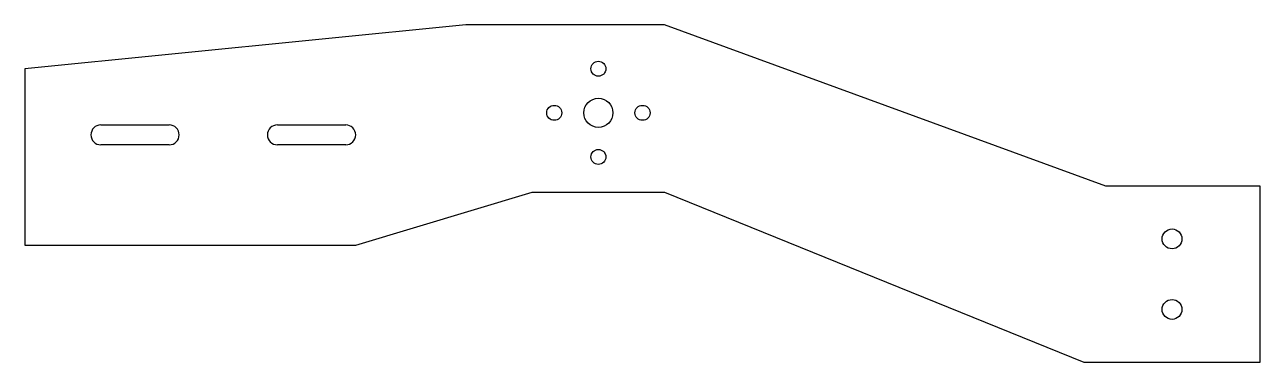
# Model space of a CAD drawing. Header units: millimetres. Extents: x -130 to 150, y -57 to 20.
import ezdxf

# ---------------------------------------------------------------- set-up
doc = ezdxf.new("R2010")
doc.units = ezdxf.units.MM

msp = doc.modelspace()

# ---------------------------------------------------------------- linework, layer by layer
for p, q in [((-30, 20, 0.5), (-130, 10, 0.5)), ((15, 20, 0.5), (-30, 20, 0.5)), ((115, -16.6, 0.5), (15, 20, 0.5)), ((-130, 10, 0.5), (-130, -30, 0.5)), ((-112.75, -2.75, 0.5), (-97.25, -2.75, 0.5)), ((-72.75, -2.75, 0.5), (-57.25, -2.75, 0.5)), ((-97.25, -7.25, 0.5), (-112.75, -7.25, 0.5)), ((-57.25, -7.25, 0.5), (-72.75, -7.25, 0.5)), ((150, -16.6, 0.5), (115, -16.6, 0.5)), ((150, -56.6, 0.5), (150, -16.6, 0.5)), ((-55, -30, 0.5), (-15, -18, 0.5)), ((-15, -18, 0.5), (15, -18, 0.5)), ((15, -18, 0.5), (110, -56.6, 0.5)), ((-130, -30, 0.5), (-55, -30, 0.5)), ((110, -56.6, 0.5), (150, -56.6, 0.5))]:
    msp.add_line(p, q)
for centre, radius in [((0, 10, 0.5), 1.7), ((0, 0, 0.5), 3.3), ((-10, 0, 0.5), 1.7), ((10, 0, 0.5), 1.7), ((0, -10, 0.5), 1.7), ((130, -28.6, 0.5), 2.25), ((130, -44.6, 0.5), 2.25)]:
    msp.add_circle(centre, radius)
for centre, start, end in [((-112.75, -5, 0.5), 90, 270), ((-97.25, -5, 0.5), -90, 90), ((-72.75, -5, 0.5), 90, 270), ((-57.25, -5, 0.5), -90, 90)]:
    msp.add_arc(centre, 2.25, start, end)

doc.saveas('drawing.dxf')
